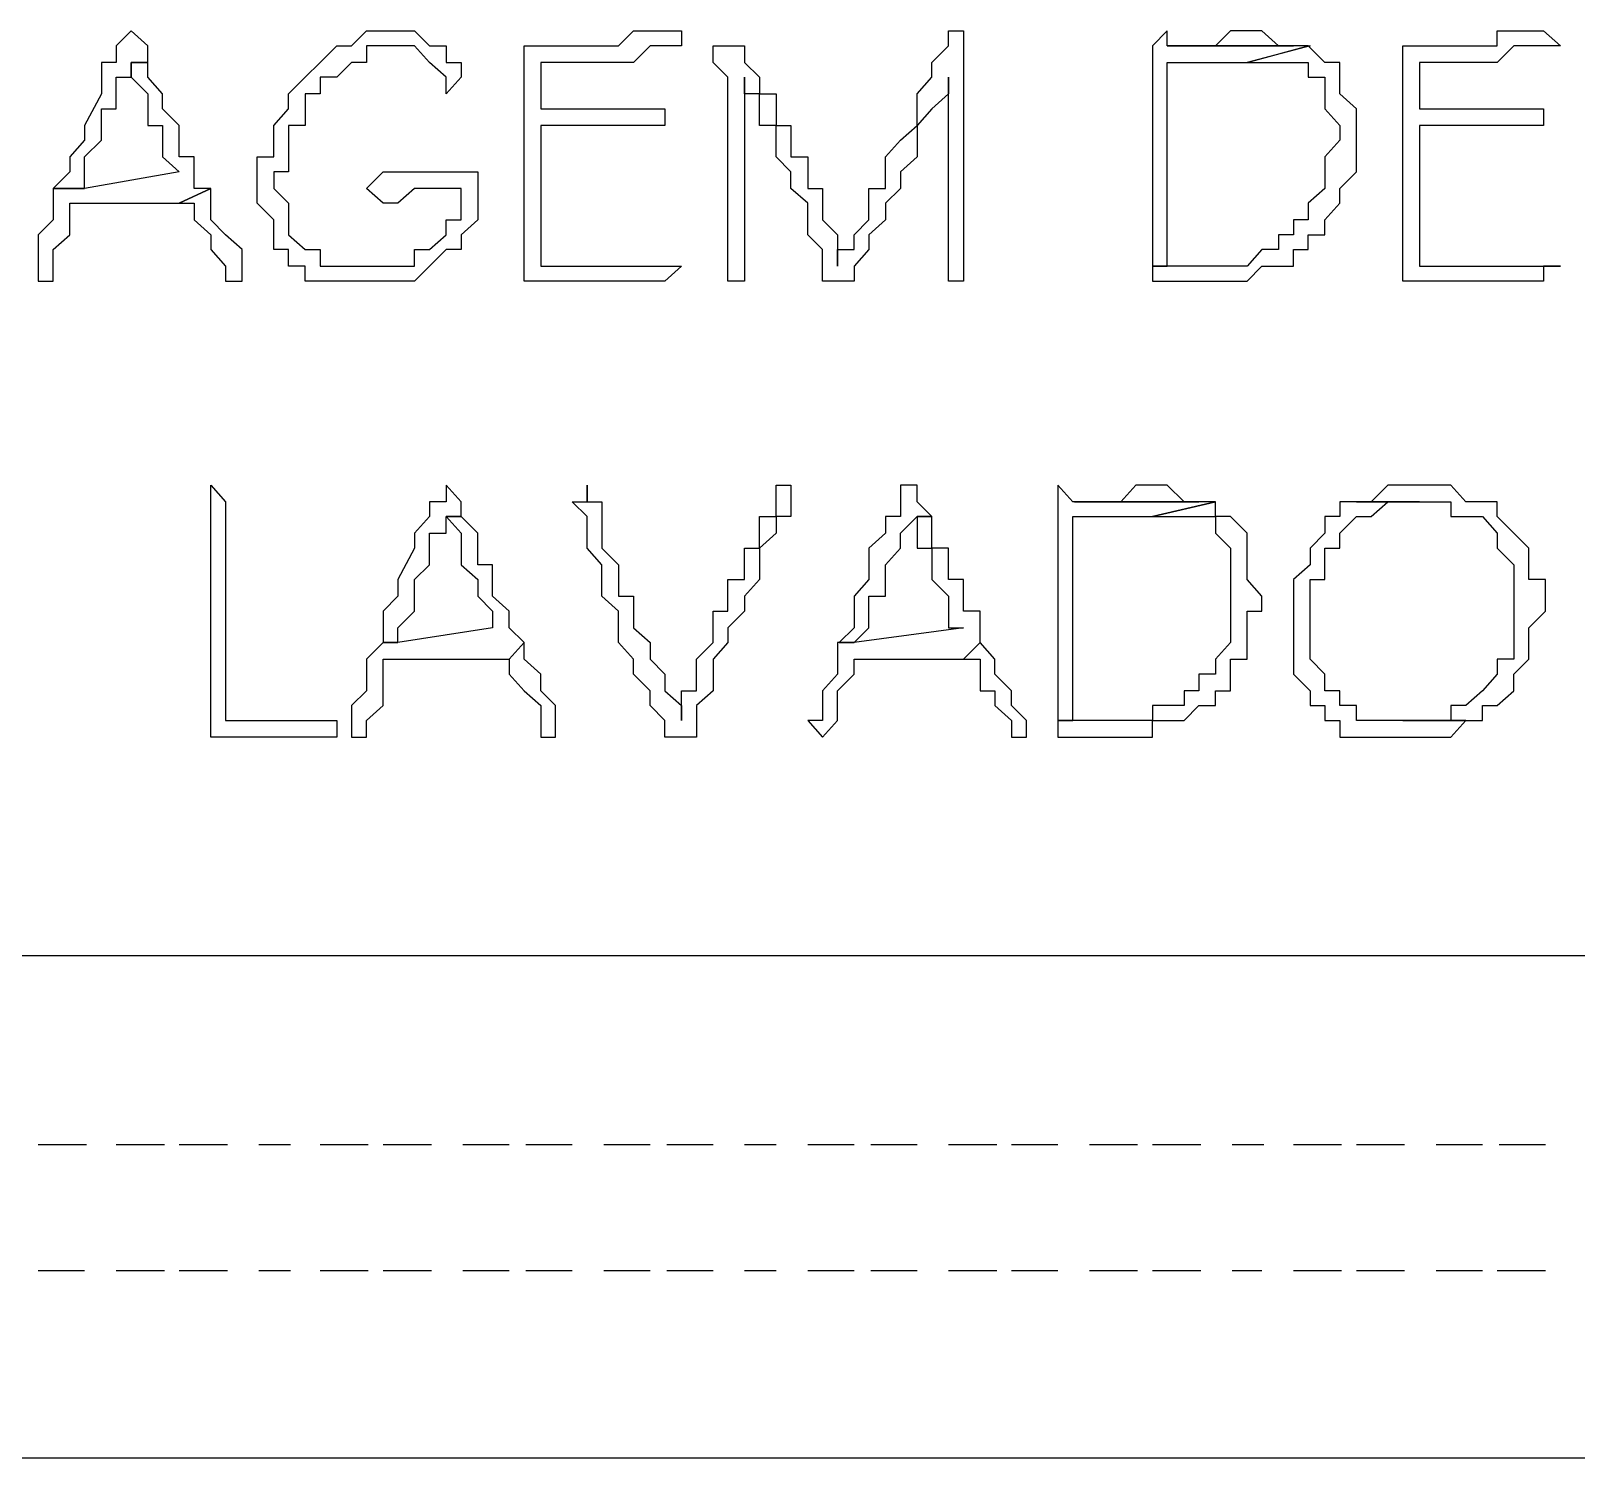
# Model space of a CAD drawing. Header units: millimetres. Extents: x -518.8 to -461.2, y 3.5 to 44.2.
# Drawn here: x -502.464 to -501.837, y 30.436 to 31.015 of the extents above; entities that cross this region are included whole.
import ezdxf

# ---------------------------------------------------------------- set-up
doc = ezdxf.new("R2010")
doc.units = ezdxf.units.MM
doc.header["$MEASUREMENT"] = 0
for name, color, linetype in [('10', 10, 'Continuous'), ('8', 8, 'Continuous'), ('MYSOLIDS', 7, 'Continuous')]:
    doc.layers.add(name, color=color, linetype=linetype)

msp = doc.modelspace()

# ---------------------------------------------------------------- linework, layer by layer
at = {"layer": '10'}
for points in [[(-498.64814, 30.6398), (-505.24288, 30.6398)], [(-500.53235, 30.43605), (-504.03987, 30.43605)]]:
    msp.add_lwpolyline(points, dxfattribs=at)
at = {"layer": '8'}
for points in [[(-502.44137, 30.56311), (-502.46092, 30.56311)], [(-502.4098, 30.56311), (-502.42934, 30.56311)], [(-502.38423, 30.56311), (-502.40378, 30.56311)], [(-502.35867, 30.56311), (-502.37145, 30.56311)], [(-502.32709, 30.56311), (-502.34664, 30.56311)], [(-502.30152, 30.56311), (-502.32107, 30.56311)], [(-502.26995, 30.56311), (-502.28874, 30.56311)], [(-502.24438, 30.56311), (-502.26318, 30.56311)], [(-502.2128, 30.56311), (-502.2316, 30.56311)], [(-502.18724, 30.56311), (-502.20604, 30.56311)], [(-502.16167, 30.56311), (-502.17446, 30.56311)], [(-502.1301, 30.56311), (-502.14889, 30.56311)], [(-502.10453, 30.56311), (-502.12333, 30.56311)], [(-502.0722, 30.56311), (-502.09175, 30.56311)], [(-502.04739, 30.56311), (-502.06619, 30.56311)], [(-502.01506, 30.56311), (-502.03461, 30.56311)], [(-501.98949, 30.56311), (-502.00904, 30.56311)], [(-501.96393, 30.56311), (-501.97671, 30.56311)], [(-501.93235, 30.56311), (-501.9519, 30.56311)], [(-501.90679, 30.56311), (-501.92634, 30.56311)], [(-501.87521, 30.56311), (-501.89401, 30.56311)], [(-501.84964, 30.56311), (-501.86844, 30.56311)], [(-502.44213, 30.51199), (-502.46092, 30.51199)], [(-502.4098, 30.51199), (-502.42934, 30.51199)], [(-502.38423, 30.51199), (-502.40378, 30.51199)], [(-502.35867, 30.51199), (-502.37145, 30.51199)], [(-502.32709, 30.51199), (-502.34664, 30.51199)], [(-502.30152, 30.51199), (-502.32107, 30.51199)], [(-502.26995, 30.51199), (-502.28874, 30.51199)], [(-502.24438, 30.51199), (-502.26318, 30.51199)], [(-502.2128, 30.51199), (-502.2316, 30.51199)], [(-502.18724, 30.51199), (-502.20604, 30.51199)], [(-502.16167, 30.51199), (-502.17446, 30.51199)], [(-502.1301, 30.51199), (-502.14889, 30.51199)], [(-502.10453, 30.51199), (-502.12333, 30.51199)], [(-502.0722, 30.51199), (-502.09175, 30.51199)], [(-502.04739, 30.51199), (-502.06619, 30.51199)], [(-502.01506, 30.51199), (-502.03461, 30.51199)], [(-501.98949, 30.51199), (-502.00904, 30.51199)], [(-501.96468, 30.51199), (-501.97671, 30.51199)], [(-501.93235, 30.51199), (-501.9519, 30.51199)], [(-501.90679, 30.51199), (-501.92634, 30.51199)], [(-501.87521, 30.51199), (-501.89401, 30.51199)], [(-501.84964, 30.51199), (-501.86919, 30.51199)]]:
    msp.add_lwpolyline(points, dxfattribs=at)
at = {"layer": 'MYSOLIDS'}
for points in [[(-502.42333, 31.01499), (-502.42333, 31.01499), (-502.42333, 31.01499), (-502.42934, 31.00898), (-502.42934, 31.00898), (-502.42934, 31.00221), (-502.43536, 31.00221), (-502.43536, 30.9962), (-502.43536, 30.98943), (-502.44213, 30.97665), (-502.44213, 30.97665), (-502.44213, 30.97063), (-502.44213, 30.97063), (-502.44814, 30.96386), (-502.44814, 30.95785), (-502.44814, 30.95785), (-502.45491, 30.95108), (-502.44213, 30.95108), (-502.44213, 30.95785), (-502.44213, 30.95785), (-502.44213, 30.96386), (-502.43536, 30.97063), (-502.43536, 30.97063), (-502.43536, 30.97063), (-502.43536, 30.97665), (-502.43536, 30.98341), (-502.42934, 30.98341), (-502.42934, 30.98943), (-502.42934, 30.9962), (-502.42333, 30.9962), (-502.42333, 31.00221), (-502.41656, 31.00221), (-502.41656, 31.00898), (-502.42333, 31.01499), (-502.42333, 31.01499), (-502.42333, 31.01499)], [(-502.28949, 30.95108), (-502.29551, 30.95108), (-502.30228, 30.95108), (-502.30228, 30.95108), (-502.30829, 30.95108), (-502.30829, 30.95108), (-502.31506, 30.94507), (-502.32107, 30.94507), (-502.32107, 30.94507), (-502.32784, 30.95108), (-502.32784, 30.95108), (-502.32784, 30.95108), (-502.32784, 30.95108), (-502.32784, 30.95108), (-502.32107, 30.95785), (-502.32107, 30.95785), (-502.32107, 30.95785), (-502.32107, 30.95785), (-502.31506, 30.95785), (-502.30829, 30.95785), (-502.30829, 30.95785), (-502.30228, 30.95785), (-502.29551, 30.95785), (-502.28949, 30.95785), (-502.28949, 30.95785), (-502.28273, 30.95785), (-502.28273, 30.95785), (-502.28273, 30.95108), (-502.28273, 30.95108), (-502.28273, 30.95108), (-502.28273, 30.94507), (-502.28273, 30.9383), (-502.28949, 30.93229), (-502.28949, 30.93229), (-502.28949, 30.92627), (-502.28949, 30.92627), (-502.29551, 30.92627), (-502.30228, 30.9195), (-502.30228, 30.9195), (-502.30829, 30.91349), (-502.30829, 30.91349), (-502.31506, 30.91349), (-502.31506, 30.91349), (-502.32107, 30.91349), (-502.32784, 30.91349), (-502.32784, 30.91349), (-502.33386, 30.91349), (-502.33987, 30.91349), (-502.33987, 30.91349), (-502.34664, 30.91349), (-502.35265, 30.91349), (-502.35265, 30.9195), (-502.35942, 30.9195), (-502.35942, 30.9195), (-502.35942, 30.92627), (-502.36543, 30.92627), (-502.36543, 30.93229), (-502.36543, 30.9383), (-502.36543, 30.9383), (-502.3722, 30.94507), (-502.3722, 30.95108), (-502.3722, 30.95108), (-502.3722, 30.95785), (-502.3722, 30.96386), (-502.36543, 30.96386), (-502.36543, 30.97063), (-502.36543, 30.97665), (-502.36543, 30.97665), (-502.35942, 30.98341), (-502.35942, 30.98943), (-502.35942, 30.98943), (-502.35265, 30.9962), (-502.35265, 30.9962), (-502.34664, 31.00221), (-502.34664, 31.00221), (-502.33987, 31.00898), (-502.33987, 31.00898), (-502.33386, 31.00898), (-502.33386, 31.00898), (-502.32784, 31.01499), (-502.32107, 31.01499), (-502.32107, 31.01499), (-502.31506, 31.01499), (-502.30829, 31.01499), (-502.30829, 31.01499), (-502.30228, 31.00898), (-502.30228, 31.00898), (-502.29551, 31.00898), (-502.29551, 31.00221), (-502.28949, 31.00221), (-502.28949, 30.9962), (-502.28949, 30.9962), (-502.28949, 30.9962), (-502.28949, 30.9962), (-502.29551, 30.98943), (-502.29551, 30.98943), (-502.29551, 30.9962), (-502.29551, 30.9962), (-502.30228, 31.00221), (-502.30228, 31.00221), (-502.30228, 31.00221), (-502.30829, 31.00898), (-502.31506, 31.00898), (-502.31506, 31.00898), (-502.32107, 31.00898), (-502.32784, 31.00898), (-502.32784, 31.00221), (-502.33386, 31.00221), (-502.33386, 31.00221), (-502.33987, 30.9962), (-502.34664, 30.9962), (-502.34664, 30.98943), (-502.34664, 30.98943), (-502.35265, 30.98943), (-502.35265, 30.98341), (-502.35265, 30.97665), (-502.35942, 30.97665), (-502.35942, 30.97063), (-502.35942, 30.97063), (-502.35942, 30.96386), (-502.35942, 30.95785), (-502.36543, 30.95785), (-502.36543, 30.95108), (-502.35942, 30.94507), (-502.35942, 30.94507), (-502.35942, 30.9383), (-502.35942, 30.93229), (-502.35942, 30.93229), (-502.35265, 30.92627), (-502.35265, 30.92627), (-502.34664, 30.92627), (-502.34664, 30.9195), (-502.33987, 30.9195), (-502.33987, 30.9195), (-502.33386, 30.9195), (-502.32784, 30.9195), (-502.32784, 30.9195), (-502.32107, 30.9195), (-502.31506, 30.9195), (-502.31506, 30.9195), (-502.30829, 30.9195), (-502.30829, 30.92627), (-502.30228, 30.92627), (-502.30228, 30.92627), (-502.29551, 30.93229), (-502.29551, 30.93229), (-502.29551, 30.9383), (-502.28949, 30.9383), (-502.28949, 30.94507), (-502.28949, 30.95108), (-502.28949, 30.95108), (-502.28949, 30.95108), (-502.28949, 30.95108), (-502.28949, 30.95108)], [(-502.25716, 30.98341), (-502.20679, 30.98341), (-502.20679, 30.98341), (-502.20679, 30.98341), (-502.20679, 30.98341), (-502.20679, 30.98341), (-502.20679, 30.98341), (-502.20679, 30.97665), (-502.20679, 30.97665), (-502.20679, 30.97665), (-502.20679, 30.97665), (-502.25716, 30.97665), (-502.25716, 30.97063), (-502.25716, 30.97063), (-502.25716, 30.97063), (-502.25716, 30.97063), (-502.25716, 30.96386), (-502.25716, 30.95785), (-502.25716, 30.95785), (-502.25716, 30.95108), (-502.25716, 30.94507), (-502.25716, 30.94507), (-502.25716, 30.9383), (-502.25716, 30.93229), (-502.25716, 30.93229), (-502.25716, 30.92627), (-502.25716, 30.9195), (-502.25716, 30.9195), (-502.25115, 30.9195), (-502.24438, 30.9195), (-502.24438, 30.9195), (-502.23837, 30.9195), (-502.23235, 30.9195), (-502.22558, 30.9195), (-502.22558, 30.9195), (-502.21957, 30.9195), (-502.21957, 30.9195), (-502.2128, 30.9195), (-502.20679, 30.9195), (-502.20679, 30.9195), (-502.20002, 30.9195), (-502.20002, 30.9195), (-502.20002, 30.9195), (-502.20002, 30.9195), (-502.20002, 30.9195), (-502.20679, 30.91349), (-502.2128, 30.91349), (-502.21957, 30.91349), (-502.21957, 30.91349), (-502.22558, 30.91349), (-502.22558, 30.91349), (-502.23235, 30.91349), (-502.23837, 30.91349), (-502.24438, 30.91349), (-502.24438, 30.91349), (-502.25115, 30.91349), (-502.25115, 30.91349), (-502.25716, 30.91349), (-502.25716, 30.91349), (-502.26393, 30.91349), (-502.26393, 30.91349), (-502.26393, 30.9195), (-502.26393, 30.9195), (-502.26393, 30.9195), (-502.26393, 30.92627), (-502.26393, 30.92627), (-502.26393, 30.93229), (-502.26393, 30.9383), (-502.26393, 30.94507), (-502.26393, 30.94507), (-502.26393, 30.95108), (-502.26393, 30.95785), (-502.26393, 30.95785), (-502.26393, 30.96386), (-502.26393, 30.96386), (-502.26393, 30.97063), (-502.26393, 30.97665), (-502.26393, 30.98341), (-502.26393, 30.98943), (-502.26393, 30.98943), (-502.26393, 30.9962), (-502.26393, 31.00221), (-502.26393, 31.00221), (-502.26393, 31.00221), (-502.26393, 31.00221), (-502.26393, 31.00898), (-502.26393, 31.00898), (-502.25716, 31.00898), (-502.25716, 31.00898), (-502.25115, 31.00898), (-502.24438, 31.00898), (-502.24438, 31.00898), (-502.24438, 31.00898), (-502.23837, 31.00898), (-502.23235, 31.00898), (-502.23235, 31.00898), (-502.22558, 31.00898), (-502.21957, 31.01499), (-502.21957, 31.01499), (-502.2128, 31.01499), (-502.20679, 31.01499), (-502.20679, 31.01499), (-502.20679, 31.01499), (-502.20002, 31.01499), (-502.20002, 31.01499), (-502.20002, 31.00898), (-502.20002, 31.00898), (-502.20002, 31.00898), (-502.20679, 31.00898), (-502.20679, 31.00898), (-502.2128, 31.00898), (-502.2128, 31.00898), (-502.21957, 31.00221), (-502.23235, 31.00221), (-502.23235, 31.00221), (-502.23837, 31.00221), (-502.24438, 31.00221), (-502.25115, 31.00221), (-502.25115, 31.00221), (-502.25716, 31.00221), (-502.25716, 30.9962), (-502.25716, 30.9962), (-502.25716, 30.9962), (-502.25716, 30.98943), (-502.25716, 30.98341), (-502.25716, 30.98341), (-502.25716, 30.98341), (-502.25716, 30.98341), (-502.25716, 30.98341)], [(-502.17446, 30.9962), (-502.17446, 30.9962), (-502.17446, 30.98943), (-502.17446, 30.98341), (-502.17446, 30.97665), (-502.17446, 30.97665), (-502.17446, 30.97063), (-502.17446, 30.97063), (-502.17446, 30.96386), (-502.17446, 30.95785), (-502.17446, 30.95108), (-502.17446, 30.95108), (-502.17446, 30.94507), (-502.17446, 30.94507), (-502.17446, 30.9383), (-502.17446, 30.93229), (-502.17446, 30.92627), (-502.17446, 30.92627), (-502.17446, 30.9195), (-502.17446, 30.91349), (-502.17446, 30.91349), (-502.17446, 30.91349), (-502.18122, 30.91349), (-502.18122, 30.91349), (-502.18122, 30.91349), (-502.18122, 30.91349), (-502.18122, 30.9195), (-502.18122, 30.9195), (-502.18122, 30.9195), (-502.18122, 30.9195), (-502.18122, 30.92627), (-502.18122, 30.92627), (-502.18122, 30.93229), (-502.18122, 30.9383), (-502.18122, 30.94507), (-502.18122, 30.94507), (-502.18122, 30.95108), (-502.18122, 30.95785), (-502.18122, 30.96386), (-502.18122, 30.96386), (-502.18122, 30.97063), (-502.18122, 30.97665), (-502.18122, 30.98341), (-502.18122, 30.98341), (-502.18122, 30.98943), (-502.18122, 30.9962), (-502.18122, 30.9962), (-502.18724, 31.00221), (-502.18724, 31.00221), (-502.18724, 31.00898), (-502.18724, 31.00898), (-502.18122, 31.00898), (-502.18122, 31.00898), (-502.18122, 31.00898), (-502.18122, 31.00898), (-502.17446, 31.00898), (-502.17446, 31.00898), (-502.17446, 31.00221), (-502.16844, 30.9962), (-502.16844, 30.9962), (-502.16844, 30.98943), (-502.16167, 30.98943), (-502.16167, 30.98943), (-502.16167, 30.98341), (-502.16167, 30.97665), (-502.15566, 30.97665), (-502.15566, 30.97063), (-502.15566, 30.96386), (-502.14889, 30.96386), (-502.14889, 30.95785), (-502.14889, 30.95108), (-502.14288, 30.95108), (-502.14288, 30.94507), (-502.14288, 30.9383), (-502.14288, 30.9383), (-502.13686, 30.93229), (-502.13686, 30.92627), (-502.13686, 30.9195), (-502.13686, 30.9195), (-502.13686, 30.92627), (-502.1301, 30.92627), (-502.1301, 30.93229), (-502.1301, 30.93229), (-502.12408, 30.9383), (-502.12408, 30.9383), (-502.12408, 30.94507), (-502.12408, 30.95108), (-502.11731, 30.95108), (-502.11731, 30.95785), (-502.11731, 30.96386), (-502.1113, 30.97063), (-502.1113, 30.97063), (-502.10453, 30.97665), (-502.10453, 30.98341), (-502.10453, 30.98943), (-502.09852, 30.9962), (-502.09852, 30.9962), (-502.09852, 31.00221), (-502.09852, 31.00221), (-502.09175, 31.00898), (-502.09175, 31.00898), (-502.09175, 31.00898), (-502.09175, 31.01499), (-502.09175, 31.01499), (-502.08574, 31.01499), (-502.08574, 31.01499), (-502.08574, 31.00898), (-502.08574, 31.00898), (-502.08574, 30.9195), (-502.08574, 30.91349), (-502.08574, 30.91349), (-502.08574, 30.91349), (-502.08574, 30.91349), (-502.09175, 30.91349), (-502.09175, 30.91349), (-502.09175, 30.9195), (-502.09175, 30.9195), (-502.09175, 30.9962), (-502.09175, 30.98943), (-502.09852, 30.98341), (-502.09852, 30.98341), (-502.10453, 30.97665), (-502.10453, 30.97063), (-502.10453, 30.96386), (-502.1113, 30.95785), (-502.1113, 30.95108), (-502.1113, 30.95108), (-502.11731, 30.94507), (-502.11731, 30.94507), (-502.11731, 30.9383), (-502.11731, 30.9383), (-502.12408, 30.93229), (-502.12408, 30.93229), (-502.12408, 30.92627), (-502.12408, 30.92627), (-502.1301, 30.9195), (-502.1301, 30.91349), (-502.1301, 30.91349), (-502.13686, 30.91349), (-502.13686, 30.91349), (-502.13686, 30.91349), (-502.13686, 30.91349), (-502.14288, 30.91349), (-502.14288, 30.9195), (-502.14288, 30.92627), (-502.14288, 30.92627), (-502.14288, 30.92627), (-502.14889, 30.93229), (-502.14889, 30.9383), (-502.14889, 30.94507), (-502.15566, 30.95108), (-502.15566, 30.95108), (-502.15566, 30.95785), (-502.16167, 30.96386), (-502.16167, 30.96386), (-502.16167, 30.97063), (-502.16167, 30.97665), (-502.16844, 30.97665), (-502.16844, 30.98341), (-502.16844, 30.98943), (-502.17446, 30.98943), (-502.17446, 30.9962), (-502.17446, 30.9962), (-502.17446, 30.9962), (-502.17446, 30.9962), (-502.17446, 30.9962), (-502.17446, 30.9962)], [(-502.00303, 31.01499), (-502.00904, 31.00898), (-502.00904, 31.00898), (-502.00904, 31.00221), (-502.00904, 31.00221), (-502.00904, 30.9962), (-502.00904, 30.98943), (-502.00904, 30.98943), (-502.00904, 30.98341), (-502.00904, 30.97665), (-502.00904, 30.97665), (-502.00904, 30.97063), (-502.00904, 30.96386), (-502.00904, 30.95785), (-502.00904, 30.95108), (-502.00904, 30.95108), (-502.00904, 30.94507), (-502.00904, 30.9383), (-502.00904, 30.9383), (-502.00904, 30.93229), (-502.00904, 30.92627), (-502.00904, 30.9195), (-502.00904, 30.9195), (-502.00303, 30.9195), (-502.00303, 30.92627), (-502.00303, 30.92627), (-502.00303, 30.93229), (-502.00303, 30.93229), (-502.00303, 30.9383), (-502.00303, 30.94507), (-502.00303, 30.95108), (-502.00303, 30.95108), (-502.00303, 30.95785), (-502.00303, 30.96386), (-502.00303, 30.96386), (-502.00303, 30.97063), (-502.00303, 30.97665), (-502.00303, 30.97665), (-502.00303, 30.98341), (-502.00303, 30.98943), (-502.00303, 30.9962), (-502.00303, 30.9962), (-502.00303, 31.00221), (-502.00303, 31.00221), (-501.99626, 31.00221), (-501.99025, 31.00221), (-501.98348, 31.00221), (-501.98348, 31.00221), (-501.97746, 31.00221), (-501.9707, 31.00221), (-501.9707, 31.00221), (-501.94589, 31.00898), (-501.9519, 31.00898), (-502.00303, 31.00898), (-502.00303, 31.00898), (-502.00303, 31.01499), (-502.00303, 31.01499)], [(-501.9707, 31.01499), (-501.9707, 31.01499), (-501.97746, 31.01499), (-501.98348, 31.00898), (-501.98348, 31.00898), (-501.98348, 31.00898), (-501.99025, 31.00898), (-501.99626, 31.00898), (-502.00303, 31.00898), (-501.9519, 31.00898), (-501.9519, 31.00898), (-501.95792, 31.00898), (-501.96468, 31.01499), (-501.9707, 31.01499), (-501.9707, 31.01499)], [(-501.90077, 30.98341), (-501.85641, 30.98341), (-501.85641, 30.98341), (-501.8504, 30.98341), (-501.8504, 30.98341), (-501.8504, 30.98341), (-501.8504, 30.98341), (-501.8504, 30.97665), (-501.8504, 30.97665), (-501.85641, 30.97665), (-501.85641, 30.97665), (-501.90077, 30.97665), (-501.90077, 30.97063), (-501.90077, 30.97063), (-501.90077, 30.97063), (-501.90077, 30.97063), (-501.90077, 30.96386), (-501.90077, 30.95785), (-501.90077, 30.95785), (-501.90077, 30.95108), (-501.90077, 30.94507), (-501.90077, 30.94507), (-501.90077, 30.9383), (-501.90077, 30.93229), (-501.90077, 30.93229), (-501.90077, 30.92627), (-501.90077, 30.9195), (-501.90077, 30.9195), (-501.89476, 30.9195), (-501.89476, 30.9195), (-501.88799, 30.9195), (-501.88198, 30.9195), (-501.87521, 30.9195), (-501.87521, 30.9195), (-501.87521, 30.9195), (-501.86919, 30.9195), (-501.86243, 30.9195), (-501.85641, 30.9195), (-501.8504, 30.9195), (-501.8504, 30.9195), (-501.8504, 30.9195), (-501.8504, 30.9195), (-501.84363, 30.9195), (-501.84363, 30.9195), (-501.8504, 30.9195), (-501.8504, 30.91349), (-501.85641, 30.91349), (-501.86243, 30.91349), (-501.86243, 30.91349), (-501.86919, 30.91349), (-501.87521, 30.91349), (-501.87521, 30.91349), (-501.88198, 30.91349), (-501.88799, 30.91349), (-501.89476, 30.91349), (-501.89476, 30.91349), (-501.90077, 30.91349), (-501.90077, 30.91349), (-501.90077, 30.91349), (-501.90754, 30.91349), (-501.90754, 30.91349), (-501.90754, 30.9195), (-501.90754, 30.9195), (-501.90754, 30.9195), (-501.90754, 30.92627), (-501.90754, 30.92627), (-501.90754, 30.93229), (-501.90754, 30.9383), (-501.90754, 30.94507), (-501.90754, 30.94507), (-501.90754, 30.95108), (-501.90754, 30.95785), (-501.90754, 30.95785), (-501.90754, 30.96386), (-501.90754, 30.96386), (-501.90754, 30.97063), (-501.90754, 30.97665), (-501.90754, 30.98341), (-501.90754, 30.98943), (-501.90754, 30.98943), (-501.90754, 30.9962), (-501.90754, 31.00221), (-501.90754, 31.00221), (-501.90754, 31.00221), (-501.90754, 31.00221), (-501.90754, 31.00898), (-501.90754, 31.00898), (-501.90077, 31.00898), (-501.90077, 31.00898), (-501.89476, 31.00898), (-501.89476, 31.00898), (-501.88799, 31.00898), (-501.88799, 31.00898), (-501.88198, 31.00898), (-501.87521, 31.00898), (-501.87521, 31.00898), (-501.86919, 31.00898), (-501.86919, 31.01499), (-501.86243, 31.01499), (-501.85641, 31.01499), (-501.85641, 31.01499), (-501.8504, 31.01499), (-501.8504, 31.01499), (-501.8504, 31.01499), (-501.8504, 31.01499), (-501.84363, 31.00898), (-501.84363, 31.00898), (-501.84363, 31.00898), (-501.8504, 31.00898), (-501.8504, 31.00898), (-501.85641, 31.00898), (-501.86243, 31.00898), (-501.86919, 31.00221), (-501.87521, 31.00221), (-501.87521, 31.00221), (-501.88198, 31.00221), (-501.88799, 31.00221), (-501.89476, 31.00221), (-501.90077, 31.00221), (-501.90077, 31.00221), (-501.90077, 30.9962), (-501.90077, 30.9962), (-501.90077, 30.9962), (-501.90077, 30.98943), (-501.90077, 30.98341), (-501.90077, 30.98341), (-501.90077, 30.98341), (-501.90077, 30.98341), (-501.90077, 30.98341)], [(-501.94513, 31.00898), (-501.9707, 31.00221), (-501.9707, 31.00221), (-501.96468, 31.00221), (-501.95792, 31.00221), (-501.9519, 31.00221), (-501.9519, 31.00221), (-501.94589, 31.00221), (-501.94589, 30.9962), (-501.94589, 30.9962), (-501.93912, 30.9962), (-501.93912, 30.98943), (-501.93912, 30.98943), (-501.93912, 30.98341), (-501.9331, 30.97665), (-501.9331, 30.97063), (-501.9331, 30.97063), (-501.93912, 30.96386), (-501.93912, 30.95785), (-501.93912, 30.95108), (-501.93912, 30.95108), (-501.94589, 30.94507), (-501.94589, 30.94507), (-501.94589, 30.9383), (-501.9519, 30.9383), (-501.9519, 30.93229), (-501.95792, 30.93229), (-501.95792, 30.92627), (-501.96468, 30.92627), (-501.96468, 30.92627), (-501.9707, 30.9195), (-501.97746, 30.9195), (-501.97746, 30.9195), (-501.98348, 30.9195), (-501.98348, 30.9195), (-501.99025, 30.9195), (-501.99626, 30.9195), (-502.00303, 30.9195), (-502.00904, 30.9195), (-502.00904, 30.9195), (-502.00904, 30.91349), (-502.00303, 30.91349), (-502.00303, 30.91349), (-501.99626, 30.91349), (-501.99025, 30.91349), (-501.99025, 30.91349), (-501.98348, 30.91349), (-501.97746, 30.91349), (-501.97746, 30.91349), (-501.9707, 30.91349), (-501.96468, 30.9195), (-501.96468, 30.9195), (-501.95792, 30.9195), (-501.9519, 30.9195), (-501.9519, 30.9195), (-501.9519, 30.92627), (-501.94589, 30.92627), (-501.94589, 30.93229), (-501.93912, 30.93229), (-501.93912, 30.9383), (-501.9331, 30.94507), (-501.9331, 30.94507), (-501.9331, 30.95108), (-501.9331, 30.95108), (-501.92634, 30.95785), (-501.92634, 30.96386), (-501.92634, 30.96386), (-501.92634, 30.97063), (-501.92634, 30.97063), (-501.92634, 30.97665), (-501.92634, 30.98341), (-501.9331, 30.98943), (-501.9331, 30.98943), (-501.9331, 30.9962), (-501.9331, 31.00221), (-501.93912, 31.00221), (-501.93912, 31.00221), (-501.93912, 31.00221), (-501.94589, 31.00898), (-501.94513, 31.00898)], [(-502.41656, 31.00221), (-502.42333, 31.00221), (-502.42333, 31.00221), (-502.42333, 30.9962), (-502.41656, 30.98943), (-502.41656, 30.98943), (-502.41656, 30.98341), (-502.41656, 30.97665), (-502.41055, 30.97665), (-502.41055, 30.97063), (-502.41055, 30.97063), (-502.41055, 30.96386), (-502.40378, 30.95785), (-502.40378, 30.95785), (-502.44213, 30.95108), (-502.45491, 30.95108), (-502.45491, 30.94507), (-502.45491, 30.94507), (-502.45491, 30.9383), (-502.46092, 30.93229), (-502.46092, 30.93229), (-502.46092, 30.92627), (-502.46092, 30.9195), (-502.46092, 30.9195), (-502.46092, 30.9195), (-502.46092, 30.91349), (-502.46092, 30.91349), (-502.46092, 30.91349), (-502.45491, 30.91349), (-502.45491, 30.9195), (-502.45491, 30.92627), (-502.45491, 30.92627), (-502.44814, 30.93229), (-502.44814, 30.9383), (-502.44814, 30.9383), (-502.44814, 30.94507), (-502.40378, 30.94507), (-502.391, 30.95108), (-502.39777, 30.95108), (-502.39777, 30.95785), (-502.39777, 30.96386), (-502.40378, 30.96386), (-502.40378, 30.97063), (-502.40378, 30.97665), (-502.40378, 30.97665), (-502.41055, 30.98341), (-502.41055, 30.98341), (-502.41055, 30.98943), (-502.41055, 30.98943), (-502.41055, 30.98943), (-502.41656, 30.9962), (-502.41656, 31.00221), (-502.41656, 31.00221), (-502.41656, 31.00221)], [(-502.391, 30.95108), (-502.40378, 30.94507), (-502.39777, 30.94507), (-502.39777, 30.94507), (-502.39777, 30.9383), (-502.391, 30.93229), (-502.391, 30.93229), (-502.391, 30.92627), (-502.38498, 30.9195), (-502.38498, 30.91349), (-502.38498, 30.91349), (-502.37822, 30.91349), (-502.37822, 30.91349), (-502.37822, 30.91349), (-502.37822, 30.9195), (-502.37822, 30.92627), (-502.38498, 30.93229), (-502.38498, 30.93229), (-502.391, 30.9383), (-502.391, 30.94507), (-502.391, 30.95108), (-502.391, 30.95108)], [(-502.38498, 30.73529), (-502.37822, 30.73529), (-502.37822, 30.73529), (-502.3722, 30.73529), (-502.36543, 30.73529), (-502.35942, 30.73529), (-502.35942, 30.73529), (-502.35265, 30.73529), (-502.34664, 30.73529), (-502.34664, 30.73529), (-502.34664, 30.73529), (-502.33987, 30.73529), (-502.33987, 30.73529), (-502.33987, 30.73529), (-502.33987, 30.73529), (-502.33987, 30.72853), (-502.34664, 30.72853), (-502.34664, 30.72853), (-502.35265, 30.72853), (-502.35265, 30.72853), (-502.35942, 30.72853), (-502.35942, 30.72853), (-502.36543, 30.72853), (-502.3722, 30.72853), (-502.37822, 30.72853), (-502.37822, 30.72853), (-502.38498, 30.72853), (-502.38498, 30.72853), (-502.38498, 30.72853), (-502.391, 30.72853), (-502.391, 30.72853), (-502.391, 30.72853), (-502.391, 30.73529), (-502.391, 30.73529), (-502.391, 30.73529), (-502.391, 30.74131), (-502.391, 30.74732), (-502.391, 30.74732), (-502.391, 30.75409), (-502.391, 30.76011), (-502.391, 30.76687), (-502.391, 30.76687), (-502.391, 30.77289), (-502.391, 30.77965), (-502.391, 30.78567), (-502.391, 30.78567), (-502.391, 30.79244), (-502.391, 30.79244), (-502.391, 30.79845), (-502.391, 30.80522), (-502.391, 30.80522), (-502.391, 30.81123), (-502.391, 30.818), (-502.391, 30.82402), (-502.391, 30.82402), (-502.391, 30.82402), (-502.391, 30.82402), (-502.391, 30.83078), (-502.391, 30.83078), (-502.38498, 30.82402), (-502.38498, 30.82402), (-502.38498, 30.82402), (-502.38498, 30.82402), (-502.38498, 30.82402), (-502.38498, 30.818), (-502.38498, 30.81123), (-502.38498, 30.80522), (-502.38498, 30.80522), (-502.38498, 30.79845), (-502.38498, 30.79244), (-502.38498, 30.79244), (-502.38498, 30.78567), (-502.38498, 30.77965), (-502.38498, 30.77289), (-502.38498, 30.77289), (-502.38498, 30.76687), (-502.38498, 30.76687), (-502.38498, 30.76011), (-502.38498, 30.75409), (-502.38498, 30.75409), (-502.38498, 30.74732), (-502.38498, 30.74732), (-502.38498, 30.74131), (-502.38498, 30.73529), (-502.38498, 30.73529), (-502.38498, 30.73529), (-502.38498, 30.73529), (-502.38498, 30.73529)], [(-502.29551, 30.83078), (-502.29551, 30.83078), (-502.29551, 30.83078), (-502.29551, 30.82402), (-502.30228, 30.82402), (-502.30228, 30.818), (-502.30228, 30.818), (-502.30829, 30.81123), (-502.30829, 30.80522), (-502.31506, 30.79244), (-502.31506, 30.79244), (-502.31506, 30.78567), (-502.31506, 30.78567), (-502.32107, 30.77965), (-502.32107, 30.77289), (-502.32107, 30.77289), (-502.32107, 30.76687), (-502.31506, 30.76687), (-502.31506, 30.77289), (-502.31506, 30.77289), (-502.30829, 30.77965), (-502.30829, 30.78567), (-502.30829, 30.78567), (-502.30829, 30.78567), (-502.30829, 30.79244), (-502.30228, 30.79845), (-502.30228, 30.79845), (-502.30228, 30.80522), (-502.30228, 30.81123), (-502.29551, 30.81123), (-502.29551, 30.818), (-502.28949, 30.818), (-502.28949, 30.82402), (-502.29551, 30.83078), (-502.29551, 30.83078), (-502.29551, 30.83078)], [(-502.20002, 30.73529), (-502.20002, 30.74131), (-502.20002, 30.74732), (-502.19401, 30.74732), (-502.19401, 30.75409), (-502.19401, 30.76011), (-502.19401, 30.76011), (-502.18724, 30.76687), (-502.18724, 30.77289), (-502.18724, 30.77289), (-502.18724, 30.77965), (-502.18122, 30.77965), (-502.18122, 30.78567), (-502.18122, 30.79244), (-502.17446, 30.79244), (-502.17446, 30.79845), (-502.17446, 30.80522), (-502.16844, 30.80522), (-502.16844, 30.81123), (-502.16844, 30.818), (-502.16844, 30.818), (-502.16167, 30.818), (-502.16167, 30.82402), (-502.16167, 30.83078), (-502.15566, 30.83078), (-502.15566, 30.82402), (-502.15566, 30.82402), (-502.15566, 30.82402), (-502.15566, 30.82402), (-502.15566, 30.82402), (-502.15566, 30.818), (-502.16167, 30.818), (-502.16167, 30.81123), (-502.16844, 30.80522), (-502.16844, 30.79845), (-502.16844, 30.79845), (-502.16844, 30.79244), (-502.17446, 30.78567), (-502.17446, 30.78567), (-502.17446, 30.77965), (-502.17446, 30.77965), (-502.18122, 30.77289), (-502.18122, 30.76687), (-502.18122, 30.76687), (-502.18724, 30.76011), (-502.18724, 30.75409), (-502.18724, 30.74732), (-502.18724, 30.74732), (-502.19401, 30.74131), (-502.19401, 30.73529), (-502.19401, 30.73529), (-502.19401, 30.72853), (-502.19401, 30.72853), (-502.19401, 30.72853), (-502.20002, 30.72853), (-502.20002, 30.72853), (-502.20002, 30.72853), (-502.20002, 30.72853), (-502.20002, 30.72853), (-502.20679, 30.72853), (-502.20679, 30.73529), (-502.20679, 30.73529), (-502.2128, 30.74131), (-502.2128, 30.74732), (-502.2128, 30.74732), (-502.21957, 30.75409), (-502.21957, 30.75409), (-502.21957, 30.76011), (-502.22558, 30.76687), (-502.22558, 30.76687), (-502.22558, 30.77289), (-502.22558, 30.77289), (-502.22558, 30.77965), (-502.23235, 30.78567), (-502.23235, 30.78567), (-502.23235, 30.79244), (-502.23235, 30.79845), (-502.23837, 30.80522), (-502.23837, 30.80522), (-502.23837, 30.81123), (-502.23837, 30.81123), (-502.23837, 30.818), (-502.23837, 30.818), (-502.24438, 30.82402), (-502.24438, 30.82402), (-502.23837, 30.82402), (-502.23837, 30.82402), (-502.23837, 30.83078), (-502.23837, 30.83078), (-502.23837, 30.82402), (-502.23235, 30.82402), (-502.23235, 30.818), (-502.23235, 30.818), (-502.23235, 30.818), (-502.23235, 30.81123), (-502.23235, 30.80522), (-502.22558, 30.79845), (-502.22558, 30.79845), (-502.22558, 30.79244), (-502.22558, 30.78567), (-502.21957, 30.78567), (-502.21957, 30.77965), (-502.21957, 30.77289), (-502.21957, 30.77289), (-502.2128, 30.76687), (-502.2128, 30.76011), (-502.2128, 30.76011), (-502.20679, 30.75409), (-502.20679, 30.74732), (-502.20679, 30.74732), (-502.20002, 30.74131), (-502.20002, 30.73529), (-502.20002, 30.73529), (-502.20002, 30.73529), (-502.20002, 30.73529), (-502.20002, 30.73529)], [(-502.10453, 30.83078), (-502.10453, 30.83078), (-502.1113, 30.83078), (-502.1113, 30.82402), (-502.1113, 30.82402), (-502.1113, 30.818), (-502.11731, 30.818), (-502.11731, 30.81123), (-502.12408, 30.80522), (-502.12408, 30.79244), (-502.12408, 30.79244), (-502.1301, 30.78567), (-502.1301, 30.78567), (-502.1301, 30.77965), (-502.1301, 30.77289), (-502.1301, 30.77289), (-502.13611, 30.76687), (-502.1301, 30.76687), (-502.12408, 30.77289), (-502.12408, 30.77289), (-502.12408, 30.77965), (-502.12408, 30.78567), (-502.11731, 30.78567), (-502.11731, 30.78567), (-502.11731, 30.79244), (-502.11731, 30.79845), (-502.11731, 30.79845), (-502.1113, 30.80522), (-502.1113, 30.81123), (-502.1113, 30.81123), (-502.10453, 30.818), (-502.09852, 30.818), (-502.10453, 30.82402), (-502.10453, 30.83078), (-502.10453, 30.83078), (-502.10453, 30.83078)], [(-502.04739, 30.83078), (-502.04739, 30.82402), (-502.04739, 30.82402), (-502.04739, 30.818), (-502.04739, 30.818), (-502.04739, 30.81123), (-502.04739, 30.80522), (-502.04739, 30.80522), (-502.04739, 30.79845), (-502.04739, 30.79244), (-502.04739, 30.79244), (-502.04739, 30.78567), (-502.04739, 30.77965), (-502.04739, 30.77289), (-502.04739, 30.76687), (-502.04739, 30.76687), (-502.04739, 30.76011), (-502.04739, 30.75409), (-502.04739, 30.75409), (-502.04739, 30.74732), (-502.04739, 30.74131), (-502.04739, 30.73529), (-502.04739, 30.73529), (-502.04137, 30.73529), (-502.04137, 30.74131), (-502.04137, 30.74131), (-502.04137, 30.74732), (-502.04137, 30.74732), (-502.04137, 30.75409), (-502.04137, 30.76011), (-502.04137, 30.76687), (-502.04137, 30.76687), (-502.04137, 30.77289), (-502.04137, 30.77965), (-502.04137, 30.77965), (-502.04137, 30.78567), (-502.04137, 30.79244), (-502.04137, 30.79244), (-502.04137, 30.79845), (-502.04137, 30.80522), (-502.04137, 30.81123), (-502.04137, 30.81123), (-502.04137, 30.818), (-502.04137, 30.818), (-502.03461, 30.818), (-502.02859, 30.818), (-502.02183, 30.818), (-502.02183, 30.818), (-502.01581, 30.818), (-502.01581, 30.818), (-502.00904, 30.818), (-501.98348, 30.82402), (-501.99025, 30.82402), (-502.04137, 30.82402), (-502.04137, 30.82402), (-502.04739, 30.83078), (-502.04739, 30.83078)], [(-502.00904, 30.83078), (-502.00904, 30.83078), (-502.01581, 30.83078), (-502.02183, 30.82402), (-502.02183, 30.82402), (-502.02859, 30.82402), (-502.02859, 30.82402), (-502.03461, 30.82402), (-502.04062, 30.82402), (-501.99025, 30.82402), (-501.99025, 30.82402), (-501.99626, 30.82402), (-502.00303, 30.83078), (-502.00904, 30.83078), (-502.00904, 30.83078)], [(-501.90077, 30.83078), (-501.90077, 30.83078), (-501.90754, 30.83078), (-501.91355, 30.83078), (-501.91355, 30.83078), (-501.92032, 30.82402), (-501.92634, 30.82402), (-501.92634, 30.82402), (-501.90077, 30.82402), (-501.90077, 30.82402), (-501.89476, 30.82402), (-501.88799, 30.82402), (-501.88799, 30.818), (-501.88198, 30.818), (-501.88198, 30.818), (-501.87521, 30.818), (-501.86919, 30.81123), (-501.86919, 30.81123), (-501.86919, 30.80522), (-501.86919, 30.80522), (-501.86243, 30.79845), (-501.86243, 30.79845), (-501.86243, 30.79244), (-501.86243, 30.78567), (-501.86243, 30.77965), (-501.86243, 30.77965), (-501.86243, 30.77965), (-501.86243, 30.77289), (-501.86243, 30.76687), (-501.86243, 30.76011), (-501.86919, 30.76011), (-501.86919, 30.76011), (-501.86919, 30.75409), (-501.87521, 30.74732), (-501.87521, 30.74732), (-501.88198, 30.74131), (-501.88198, 30.74131), (-501.88799, 30.74131), (-501.88799, 30.73529), (-501.89476, 30.73529), (-501.90077, 30.73529), (-501.90077, 30.73529), (-501.90754, 30.73529), (-501.88198, 30.73529), (-501.88198, 30.73529), (-501.87521, 30.73529), (-501.87521, 30.74131), (-501.86919, 30.74131), (-501.86919, 30.74131), (-501.86243, 30.74732), (-501.86243, 30.75409), (-501.86243, 30.75409), (-501.85641, 30.76011), (-501.85641, 30.76011), (-501.85641, 30.76687), (-501.85641, 30.76687), (-501.85641, 30.77289), (-501.84964, 30.77965), (-501.84964, 30.78567), (-501.84964, 30.78567), (-501.84964, 30.79244), (-501.85641, 30.79244), (-501.85641, 30.79845), (-501.85641, 30.80522), (-501.85641, 30.80522), (-501.86243, 30.81123), (-501.86243, 30.81123), (-501.86919, 30.818), (-501.86919, 30.818), (-501.86919, 30.82402), (-501.87521, 30.82402), (-501.87521, 30.82402), (-501.88198, 30.82402), (-501.88799, 30.83078), (-501.89476, 30.83078), (-501.89476, 30.83078), (-501.90077, 30.83078), (-501.90077, 30.83078)], [(-501.98348, 30.82402), (-502.00904, 30.818), (-502.00904, 30.818), (-502.00303, 30.818), (-501.99626, 30.818), (-501.99626, 30.818), (-501.99025, 30.818), (-501.98348, 30.818), (-501.98348, 30.81123), (-501.98348, 30.81123), (-501.98348, 30.81123), (-501.97746, 30.80522), (-501.97746, 30.80522), (-501.97746, 30.79845), (-501.97746, 30.79244), (-501.97746, 30.78567), (-501.97746, 30.78567), (-501.97746, 30.77965), (-501.97746, 30.77289), (-501.97746, 30.76687), (-501.97746, 30.76687), (-501.98348, 30.76011), (-501.98348, 30.76011), (-501.98348, 30.75409), (-501.99025, 30.75409), (-501.99025, 30.74732), (-501.99626, 30.74732), (-501.99626, 30.74131), (-502.00303, 30.74131), (-502.00904, 30.74131), (-502.00904, 30.73529), (-502.01581, 30.73529), (-502.01581, 30.73529), (-502.02183, 30.73529), (-502.02183, 30.73529), (-502.02859, 30.73529), (-502.03461, 30.73529), (-502.04062, 30.73529), (-502.04739, 30.73529), (-502.04739, 30.73529), (-502.04739, 30.72853), (-502.04739, 30.72853), (-502.04062, 30.72853), (-502.03461, 30.72853), (-502.03461, 30.72853), (-502.02859, 30.72853), (-502.02183, 30.72853), (-502.01581, 30.72853), (-502.01581, 30.72853), (-502.00904, 30.72853), (-502.00904, 30.73529), (-502.00303, 30.73529), (-501.99626, 30.73529), (-501.99626, 30.73529), (-501.99626, 30.73529), (-501.99025, 30.74131), (-501.98348, 30.74131), (-501.98348, 30.74732), (-501.97746, 30.74732), (-501.97746, 30.75409), (-501.97746, 30.76011), (-501.9707, 30.76011), (-501.9707, 30.76687), (-501.9707, 30.76687), (-501.9707, 30.77289), (-501.9707, 30.77965), (-501.96468, 30.77965), (-501.96468, 30.78567), (-501.96468, 30.78567), (-501.9707, 30.79244), (-501.9707, 30.79845), (-501.9707, 30.80522), (-501.9707, 30.80522), (-501.9707, 30.81123), (-501.97746, 30.818), (-501.97746, 30.818), (-501.97746, 30.818), (-501.98348, 30.818), (-501.98348, 30.82402), (-501.98348, 30.82402)], [(-501.92634, 30.82402), (-501.9331, 30.82402), (-501.9331, 30.818), (-501.93912, 30.818), (-501.93912, 30.81123), (-501.93912, 30.81123), (-501.94513, 30.80522), (-501.94513, 30.80522), (-501.94513, 30.79845), (-501.9519, 30.79244), (-501.9519, 30.79244), (-501.9519, 30.78567), (-501.9519, 30.77965), (-501.9519, 30.77289), (-501.9519, 30.77289), (-501.9519, 30.76687), (-501.9519, 30.76011), (-501.9519, 30.76011), (-501.9519, 30.75409), (-501.94513, 30.74732), (-501.94513, 30.74732), (-501.94513, 30.74131), (-501.93912, 30.74131), (-501.93912, 30.73529), (-501.9331, 30.73529), (-501.9331, 30.72853), (-501.92634, 30.72853), (-501.92032, 30.72853), (-501.92032, 30.72853), (-501.91355, 30.72853), (-501.90754, 30.72853), (-501.90754, 30.72853), (-501.90077, 30.72853), (-501.90077, 30.72853), (-501.89476, 30.72853), (-501.88799, 30.72853), (-501.88799, 30.72853), (-501.88198, 30.73529), (-501.90754, 30.73529), (-501.91355, 30.73529), (-501.91355, 30.73529), (-501.92032, 30.73529), (-501.92634, 30.73529), (-501.92634, 30.74131), (-501.9331, 30.74131), (-501.9331, 30.74732), (-501.9331, 30.74732), (-501.93912, 30.74732), (-501.93912, 30.75409), (-501.93912, 30.75409), (-501.94513, 30.76011), (-501.94513, 30.76687), (-501.94513, 30.76687), (-501.94513, 30.77289), (-501.94513, 30.77289), (-501.94513, 30.77965), (-501.94513, 30.78567), (-501.94513, 30.79244), (-501.93912, 30.79244), (-501.93912, 30.79845), (-501.93912, 30.80522), (-501.9331, 30.80522), (-501.9331, 30.81123), (-501.9331, 30.81123), (-501.92634, 30.818), (-501.92634, 30.818), (-501.92032, 30.818), (-501.91355, 30.82402), (-501.91355, 30.82402), (-501.90754, 30.82402), (-501.90077, 30.82402), (-501.92634, 30.82402), (-501.92634, 30.82402)], [(-502.28949, 30.818), (-502.29551, 30.818), (-502.29551, 30.818), (-502.28949, 30.81123), (-502.28949, 30.80522), (-502.28949, 30.80522), (-502.28949, 30.79845), (-502.28273, 30.79244), (-502.28273, 30.79244), (-502.28273, 30.78567), (-502.28273, 30.78567), (-502.27671, 30.77965), (-502.27671, 30.77289), (-502.27671, 30.77289), (-502.31506, 30.76687), (-502.32107, 30.76687), (-502.32784, 30.76011), (-502.32784, 30.76011), (-502.32784, 30.75409), (-502.32784, 30.74732), (-502.32784, 30.74732), (-502.33386, 30.74131), (-502.33386, 30.73529), (-502.33386, 30.73529), (-502.33386, 30.73529), (-502.33386, 30.72853), (-502.33386, 30.72853), (-502.32784, 30.72853), (-502.32784, 30.72853), (-502.32784, 30.73529), (-502.32107, 30.74131), (-502.32107, 30.74131), (-502.32107, 30.74732), (-502.32107, 30.75409), (-502.32107, 30.75409), (-502.32107, 30.76011), (-502.26995, 30.76011), (-502.26393, 30.76687), (-502.26393, 30.76687), (-502.26995, 30.77289), (-502.26995, 30.77965), (-502.26995, 30.77965), (-502.27671, 30.78567), (-502.27671, 30.79244), (-502.27671, 30.79244), (-502.27671, 30.79845), (-502.28273, 30.79845), (-502.28273, 30.80522), (-502.28273, 30.80522), (-502.28273, 30.80522), (-502.28273, 30.81123), (-502.28949, 30.818), (-502.28949, 30.818), (-502.28949, 30.818)], [(-502.09852, 30.818), (-502.10453, 30.818), (-502.10453, 30.818), (-502.10453, 30.81123), (-502.10453, 30.80522), (-502.09852, 30.80522), (-502.09852, 30.79845), (-502.09852, 30.79244), (-502.09852, 30.79244), (-502.09175, 30.78567), (-502.09175, 30.78567), (-502.09175, 30.77965), (-502.09175, 30.77289), (-502.08574, 30.77289), (-502.1301, 30.76687), (-502.13686, 30.76687), (-502.13686, 30.76011), (-502.13686, 30.76011), (-502.13686, 30.75409), (-502.14288, 30.74732), (-502.14288, 30.74732), (-502.14288, 30.74131), (-502.14288, 30.73529), (-502.14889, 30.73529), (-502.14889, 30.73529), (-502.14288, 30.72853), (-502.14288, 30.72853), (-502.14288, 30.72853), (-502.14288, 30.72853), (-502.13686, 30.73529), (-502.13686, 30.74131), (-502.13686, 30.74131), (-502.13686, 30.74732), (-502.1301, 30.75409), (-502.1301, 30.75409), (-502.1301, 30.76011), (-502.08574, 30.76011), (-502.07897, 30.76687), (-502.07897, 30.76687), (-502.07897, 30.77289), (-502.07897, 30.77965), (-502.08574, 30.77965), (-502.08574, 30.78567), (-502.08574, 30.79244), (-502.09175, 30.79244), (-502.09175, 30.79845), (-502.09175, 30.79845), (-502.09175, 30.80522), (-502.09175, 30.80522), (-502.09852, 30.80522), (-502.09852, 30.81123), (-502.09852, 30.818), (-502.09852, 30.818), (-502.09852, 30.818)], [(-502.26393, 30.76687), (-502.26995, 30.76011), (-502.26995, 30.76011), (-502.26995, 30.76011), (-502.26995, 30.75409), (-502.26393, 30.74732), (-502.26393, 30.74732), (-502.25716, 30.74131), (-502.25716, 30.73529), (-502.25716, 30.72853), (-502.25115, 30.72853), (-502.25115, 30.72853), (-502.25115, 30.72853), (-502.25115, 30.72853), (-502.25115, 30.73529), (-502.25115, 30.74131), (-502.25716, 30.74732), (-502.25716, 30.74732), (-502.25716, 30.75409), (-502.26393, 30.76011), (-502.26393, 30.76687), (-502.26393, 30.76687)], [(-502.07897, 30.76687), (-502.08574, 30.76011), (-502.08574, 30.76011), (-502.07897, 30.76011), (-502.07897, 30.75409), (-502.07897, 30.74732), (-502.07295, 30.74732), (-502.07295, 30.74131), (-502.06619, 30.73529), (-502.06619, 30.72853), (-502.06619, 30.72853), (-502.06619, 30.72853), (-502.06017, 30.72853), (-502.06017, 30.72853), (-502.06017, 30.73529), (-502.06619, 30.74131), (-502.06619, 30.74732), (-502.06619, 30.74732), (-502.07295, 30.75409), (-502.07295, 30.76011), (-502.07897, 30.76687), (-502.07897, 30.76687)]]:
    msp.add_lwpolyline(points, dxfattribs=at)

doc.saveas('drawing.dxf')
